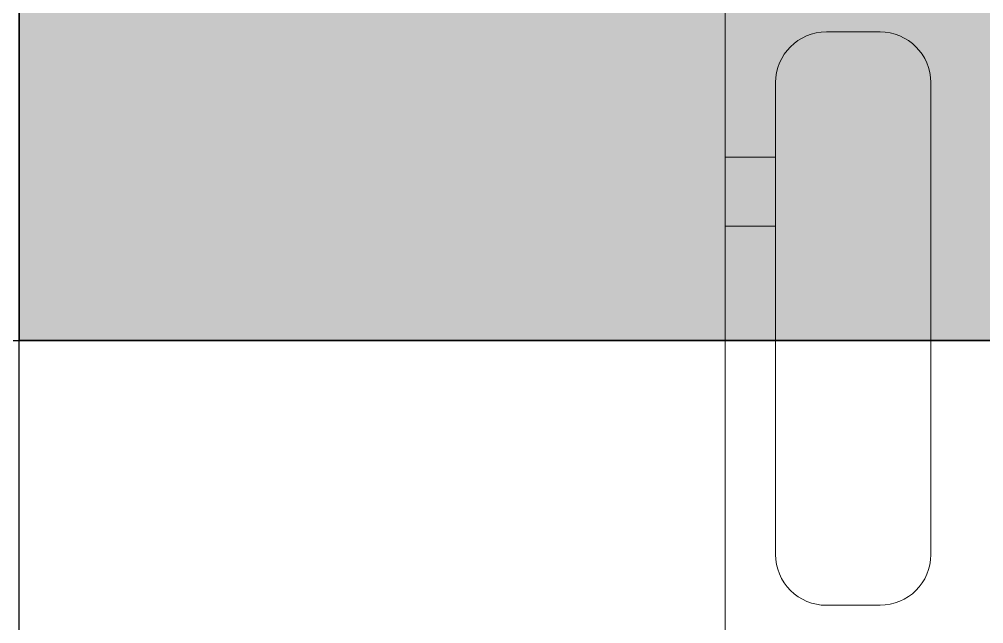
# Model space of a CAD drawing. Header units: inches. Extents: x -12418 to 183584, y -29325 to 19878.
# Drawn here: x 20400 to 20772.8, y -9709.6 to -9475.7 of the extents above; entities that cross this region are included whole.
import ezdxf
from ezdxf.enums import TextEntityAlignment as Align

# ---------------------------------------------------------------- set-up
doc = ezdxf.new("R2010")
doc.units = ezdxf.units.IN
doc.header["$LTSCALE"] = 25
doc.header["$MEASUREMENT"] = 0
doc.linetypes.add('DASHDOT', pattern=[25.4, 12.7, -6.35, 0, -6.35])
doc.layers.get('0').update_dxf_attribs({"color": 8})
doc.layers.add('00-Ground Floor$0$False Ceiling', color=251, linetype='Continuous')
for name, color, linetype, lineweight in [('00-Ground Floor$0$LOADING', 253, 'Continuous', 5), ('00-Ground Floor$0$NEW Wall', 166, 'Continuous', 5), ('E-LITE-CIRC-NUMB', 6, 'Continuous', 25), ('E-LITE-CLNG', 150, 'Continuous', 35), ('E-LITE-CLNG-CNDT', 6, 'DASHDOT', 35), ('E-LITE-CTRL', 6, 'Continuous', 25), ('E-LITE-IDEN', 6, 'Continuous', 25)]:
    doc.layers.add(name, color=color, linetype=linetype, lineweight=lineweight)
doc.styles.add('DC_Simplex', font='SIMPLEX.shx', dxfattribs={"width": 0.7})

# ---------------------------------------------------------------- blocks, each defined once
blk = doc.blocks.new('*X137')
at = {"color": 0}
for p, q in [((5, 3), (5, 3)), ((5, 3), (5, 3)), ((5, 3), (5, 3)), ((5, 3), (5, 3)), ((5, 3), (5, 3)), ((5, 3), (5, 3)), ((5, 3), (5, 3)), ((5, 3), (5, 3)), ((5, 3), (5, 3)), ((5, 3), (5, 3)), ((5, 3), (5, 3)), ((5, 3), (5, 3)), ((5, 3), (5, 3)), ((5, 3), (5, 3)), ((5, 3), (5, 3)), ((5, 3), (5, 3)), ((5, 3), (5, 3)), ((5, 3), (5, 3)), ((5, 3), (5, 3)), ((5, 3), (5, 3)), ((5, 3), (5, 3)), ((5, 3), (5, 3)), ((5, 3), (5, 3)), ((5, 3), (5, 3)), ((5, 3), (5, 3)), ((5, 3), (5, 3)), ((5, 3), (5, 3)), ((5, 3), (5, 3)), ((5, 3), (5, 3)), ((5, 3), (5, 3)), ((5, 3), (5, 3)), ((5, 3), (5, 3)), ((5, 3), (5, 3)), ((5, 3), (5, 3)), ((5, 3), (5, 3)), ((5, 3), (5, 3)), ((5, 3), (5, 3)), ((5, 3), (5, 3)), ((5, 3), (5, 3)), ((5, 3), (5, 3)), ((5, 3), (5, 3)), ((5, 3), (5, 3)), ((5, 3), (5, 3)), ((5, 3), (5, 3)), ((5, 3), (5, 3)), ((5, 3), (5, 3)), ((5, 3), (5, 3)), ((5, 3), (5, 3)), ((5, 3), (5, 3)), ((5, 3), (5, 3)), ((5, 3), (5, 3)), ((5, 3), (5, 3)), ((5, 3), (5, 3)), ((5, 3), (5, 3)), ((5, 3), (5, 3)), ((5, 3), (5, 3)), ((5, 3), (5, 3)), ((5, 3), (5, 3)), ((5, 3), (5, 3)), ((5, 3), (5, 3)), ((5, 3), (5, 3)), ((5, 3), (5, 3)), ((5, 3), (5, 3)), ((5, 3), (5, 3)), ((5, 3), (5, 3)), ((5, 3), (5, 3)), ((6, 3), (5, 3)), ((5, 3), (5, 3)), ((6, 3), (5, 3)), ((5, 3), (5, 3)), ((6, 3), (5, 3)), ((5, 3), (5, 3)), ((6, 3), (5, 3)), ((5, 3), (5, 3)), ((5, 3), (5, 3)), ((5, 3), (5, 3)), ((5, 3), (5, 3)), ((5, 3), (5, 3)), ((5, 3), (5, 3)), ((5, 3), (5, 3)), ((5, 3), (5, 3)), ((5, 3), (5, 3)), ((5, 3), (5, 3)), ((5, 3), (5, 3)), ((5, 3), (5, 3)), ((5, 3), (5, 3)), ((5, 3), (5, 3)), ((5, 3), (5, 3)), ((5, 3), (5, 3)), ((5, 3), (5, 3)), ((5, 3), (5, 3)), ((5, 3), (5, 3)), ((5, 3), (5, 3)), ((5, 3), (5, 3)), ((5, 3), (5, 3)), ((5, 3), (5, 3)), ((6, 3), (6, 3)), ((6, 3), (6, 3)), ((6, 3), (6, 3)), ((6, 3), (6, 3)), ((6, 3), (6, 3)), ((6, 3), (6, 3)), ((6, 3), (6, 3)), ((6, 3), (6, 3)), ((6, 3), (6, 3)), ((6, 3), (6, 3)), ((6, 3), (6, 3)), ((6, 3), (6, 3)), ((6, 3), (6, 3)), ((6, 3), (6, 3)), ((6, 3), (6, 3)), ((6, 3), (6, 3)), ((6, 3), (6, 3)), ((6, 3), (6, 3)), ((6, 3), (6, 3)), ((6, 3), (6, 3)), ((6, 3), (6, 3)), ((6, 3), (6, 3)), ((6, 3), (6, 3)), ((6, 3), (6, 3)), ((6, 3), (6, 3)), ((6, 3), (6, 3)), ((6, 3), (6, 3)), ((6, 3), (6, 3)), ((6, 3), (6, 3)), ((6, 3), (6, 3)), ((6, 3), (6, 3)), ((6, 3), (6, 3)), ((6, 3), (6, 3)), ((6, 3), (6, 3)), ((6, 3), (6, 3)), ((6, 3), (6, 3)), ((6, 3), (6, 3)), ((6, 3), (6, 3)), ((6, 3), (6, 3)), ((6, 3), (6, 3)), ((6, 3), (6, 3)), ((6, 3), (6, 3)), ((6, 3), (6, 3)), ((6, 3), (6, 3)), ((6, 3), (6, 3)), ((6, 3), (6, 3)), ((6, 3), (6, 3)), ((6, 3), (6, 3)), ((6, 3), (6, 3)), ((6, 3), (6, 3)), ((6, 3), (6, 3)), ((6, 3), (6, 3)), ((6, 3), (6, 3)), ((6, 3), (6, 3)), ((6, 3), (6, 3)), ((6, 3), (6, 3)), ((6, 3), (6, 3)), ((6, 3), (6, 3)), ((6, 3), (6, 3)), ((6, 3), (6, 3)), ((6, 3), (6, 3)), ((6, 3), (6, 3)), ((6, 3), (6, 3)), ((6, 3), (6, 3)), ((6, 3), (6, 3)), ((6, 3), (6, 3)), ((6, 3), (6, 3)), ((6, 3), (6, 3)), ((6, 3), (6, 3)), ((6, 3), (6, 3)), ((6, 3), (6, 3)), ((6, 3), (6, 3)), ((6, 3), (6, 3)), ((6, 3), (6, 3)), ((6, 3), (6, 3)), ((6, 3), (6, 3)), ((6, 3), (6, 3)), ((6, 3), (6, 3)), ((6, 3), (6, 3)), ((6, 3), (6, 3)), ((6, 3), (6, 3)), ((6, 3), (6, 3)), ((6, 3), (6, 3)), ((6, 3), (6, 3)), ((6, 3), (6, 3)), ((6, 3), (6, 3)), ((6, 3), (6, 3)), ((6, 3), (6, 3)), ((6, 3), (6, 3)), ((6, 3), (6, 3)), ((6, 3), (6, 3)), ((6, 3), (6, 3)), ((6, 3), (6, 3)), ((6, 3), (6, 3)), ((6, 3), (6, 3)), ((6, 3), (6, 3)), ((6, 3), (6, 3)), ((6, 3), (6, 3)), ((6, 3), (6, 3)), ((6, 3), (6, 3)), ((6, 3), (6, 3)), ((6, 3), (6, 3)), ((6, 3), (6, 3)), ((6, 3), (6, 3)), ((6, 3), (6, 3)), ((6, 3), (6, 3)), ((6, 3), (6, 3)), ((6, 3), (6, 3)), ((6, 3), (6, 3)), ((6, 3), (6, 3)), ((6, 3), (6, 3)), ((6, 3), (6, 3)), ((6, 3), (6, 3)), ((6, 3), (6, 3)), ((6, 3), (6, 3)), ((6, 3), (6, 3)), ((6, 3), (6, 3)), ((6, 3), (6, 3)), ((6, 3), (6, 3)), ((6, 3), (6, 3)), ((6, 3), (6, 3)), ((6, 3), (6, 3)), ((6, 3), (6, 3)), ((6, 3), (6, 3)), ((6, 3), (6, 3)), ((6, 3), (6, 3)), ((6, 3), (6, 3)), ((6, 3), (6, 3)), ((6, 3), (6, 3)), ((6, 3), (6, 3)), ((6, 3), (6, 3)), ((6, 3), (6, 3)), ((6, 3), (6, 3)), ((6, 3), (6, 3)), ((6, 3), (6, 3)), ((6, 3), (6, 3)), ((6, 3), (6, 3)), ((6, 3), (6, 3)), ((6, 3), (6, 3)), ((6, 3), (6, 3)), ((6, 3), (6, 3)), ((6, 3), (6, 3)), ((6, 3), (6, 3)), ((6, 3), (6, 3)), ((6, 3), (6, 3)), ((6, 3), (6, 3)), ((6, 3), (6, 3)), ((6, 3), (6, 3)), ((6, 3), (6, 3)), ((6, 3), (6, 3)), ((6, 3), (6, 3)), ((6, 3), (6, 3)), ((6, 3), (6, 3)), ((6, 3), (6, 3)), ((6, 3), (6, 3)), ((6, 3), (6, 3)), ((6, 3), (6, 3)), ((6, 3), (6, 3)), ((6, 3), (6, 3)), ((6, 3), (6, 3)), ((6, 3), (6, 3)), ((6, 3), (6, 3)), ((6, 3), (6, 3)), ((6, 3), (6, 3)), ((6, 3), (6, 3)), ((6, 3), (6, 3)), ((6, 3), (6, 3)), ((6, 3), (6, 3)), ((6, 3), (6, 3)), ((6, 3), (6, 3)), ((6, 3), (6, 3)), ((6, 3), (6, 3)), ((6, 3), (6, 3)), ((6, 3), (6, 3)), ((6, 3), (6, 3)), ((6, 3), (6, 3)), ((6, 3), (6, 3)), ((6, 3), (6, 3)), ((6, 3), (6, 3)), ((6, 3), (6, 3)), ((6, 3), (6, 3)), ((6, 3), (6, 3)), ((6, 3), (6, 3)), ((6, 3), (6, 3)), ((6, 3), (6, 3)), ((6, 3), (6, 3)), ((6, 3), (6, 3)), ((6, 3), (6, 3)), ((6, 3), (6, 3)), ((6, 3), (6, 3)), ((6, 3), (6, 3)), ((6, 3), (6, 3)), ((6, 3), (6, 3)), ((6, 3), (6, 3)), ((6, 3), (6, 3)), ((6, 3), (6, 3)), ((6, 3), (6, 3)), ((6, 3), (6, 3)), ((6, 3), (6, 3)), ((6, 3), (6, 3)), ((6, 3), (6, 3)), ((6, 3), (6, 3)), ((6, 3), (6, 3)), ((6, 3), (6, 3)), ((6, 3), (5, 3)), ((6, 3), (5, 3)), ((6, 3), (5, 3)), ((6, 3), (5, 3)), ((6, 3), (5, 3)), ((6, 3), (6, 3)), ((6, 3), (6, 3)), ((6, 3), (6, 3)), ((6, 3), (6, 3)), ((6, 3), (6, 3)), ((6, 3), (6, 3)), ((6, 3), (6, 3)), ((6, 3), (6, 3)), ((6, 3), (6, 3)), ((6, 3), (6, 3)), ((6, 3), (6, 3)), ((6, 3), (6, 3)), ((6, 3), (6, 3)), ((6, 3), (6, 3)), ((6, 3), (6, 3)), ((6, 3), (6, 3)), ((6, 3), (6, 3)), ((6, 3), (6, 3)), ((6, 3), (6, 3)), ((6, 3), (6, 3)), ((6, 3), (6, 3)), ((6, 3), (6, 3)), ((6, 3), (6, 3)), ((6, 3), (6, 3)), ((6, 3), (6, 3)), ((6, 3), (6, 3)), ((6, 3), (6, 3)), ((6, 3), (6, 3)), ((6, 3), (6, 3)), ((6, 3), (6, 3)), ((6, 3), (6, 3)), ((6, 3), (6, 3)), ((6, 3), (6, 3)), ((6, 3), (6, 3)), ((6, 3), (6, 3)), ((6, 3), (6, 3)), ((6, 3), (6, 3)), ((6, 3), (6, 3)), ((6, 3), (6, 3)), ((6, 3), (6, 3)), ((6, 3), (6, 3)), ((6, 3), (6, 3)), ((6, 3), (6, 3)), ((6, 3), (6, 3)), ((6, 3), (6, 3)), ((6, 3), (6, 3)), ((6, 3), (6, 3)), ((6, 3), (6, 3)), ((6, 3), (6, 3)), ((6, 3), (6, 3)), ((6, 3), (6, 3)), ((6, 3), (6, 3)), ((6, 3), (6, 3)), ((6, 3), (6, 3)), ((6, 3), (6, 3)), ((6, 3), (6, 3)), ((6, 3), (6, 3)), ((6, 3), (6, 3)), ((6, 3), (6, 3)), ((6, 3), (6, 3)), ((6, 3), (6, 3)), ((6, 3), (6, 3)), ((6, 3), (6, 3)), ((6, 3), (6, 3)), ((6, 3), (6, 3)), ((6, 3), (6, 3)), ((6, 3), (6, 3)), ((6, 3), (6, 3)), ((6, 3), (6, 3)), ((6, 3), (6, 3)), ((6, 3), (6, 3)), ((6, 3), (6, 3)), ((6, 3), (6, 3)), ((6, 3), (6, 3)), ((6, 3), (6, 3)), ((6, 3), (6, 3)), ((6, 3), (6, 3)), ((6, 3), (6, 3)), ((6, 3), (6, 3)), ((6, 3), (6, 3)), ((6, 3), (6, 3)), ((6, 3), (6, 3)), ((6, 3), (6, 3)), ((6, 3), (6, 3)), ((6, 3), (6, 3)), ((6, 3), (6, 3)), ((6, 3), (6, 3)), ((6, 3), (6, 3)), ((6, 3), (6, 3)), ((6, 3), (6, 3)), ((6, 3), (6, 3)), ((6, 3), (6, 3)), ((6, 3), (6, 3)), ((6, 3), (6, 3)), ((6, 3), (6, 3)), ((6, 3), (6, 3)), ((6, 3), (6, 3)), ((6, 3), (6, 3)), ((6, 3), (6, 3)), ((6, 3), (6, 3)), ((6, 3), (6, 3)), ((6, 3), (6, 3)), ((6, 3), (6, 3)), ((6, 3), (6, 3)), ((6, 3), (6, 3)), ((6, 3), (6, 3)), ((6, 3), (6, 3)), ((6, 3), (6, 3)), ((6, 3), (6, 3)), ((6, 3), (6, 3)), ((6, 3), (6, 3)), ((6, 3), (6, 3)), ((6, 3), (6, 3)), ((6, 3), (6, 3)), ((6, 3), (6, 3)), ((6, 3), (6, 3)), ((6, 3), (6, 3)), ((6, 3), (6, 3)), ((6, 3), (6, 3)), ((6, 3), (6, 3)), ((6, 3), (6, 3)), ((6, 3), (6, 3)), ((6, 3), (6, 3)), ((6, 3), (6, 3)), ((6, 3), (6, 3)), ((6, 3), (6, 3)), ((6, 3), (6, 3)), ((6, 3), (6, 3)), ((6, 3), (6, 3)), ((6, 3), (6, 3)), ((6, 3), (6, 3)), ((6, 3), (6, 3)), ((6, 3), (6, 3)), ((6, 3), (6, 3)), ((6, 3), (6, 3)), ((6, 3), (6, 3)), ((6, 3), (6, 3)), ((6, 3), (6, 3)), ((6, 3), (6, 3)), ((6, 3), (6, 3)), ((6, 3), (6, 3)), ((6, 3), (6, 3)), ((6, 3), (6, 3)), ((6, 3), (6, 3)), ((6, 3), (6, 3)), ((6, 3), (6, 3)), ((6, 3), (6, 3)), ((6, 3), (6, 3)), ((6, 3), (6, 3)), ((6, 3), (6, 3)), ((6, 3), (6, 3)), ((6, 3), (6, 3)), ((6, 3), (6, 3)), ((6, 3), (6, 3)), ((6, 3), (6, 3)), ((6, 3), (6, 3)), ((6, 3), (6, 3)), ((6, 3), (6, 3)), ((6, 3), (6, 3)), ((6, 3), (6, 3)), ((6, 3), (6, 3)), ((6, 3), (6, 3)), ((6, 3), (6, 3)), ((6, 3), (6, 3)), ((6, 3), (6, 3)), ((6, 3), (6, 3)), ((6, 3), (6, 3)), ((6, 3), (6, 3)), ((6, 3), (6, 3)), ((6, 3), (6, 3)), ((6, 3), (6, 3)), ((6, 3), (6, 3)), ((6, 3), (6, 3)), ((6, 3), (6, 3)), ((6, 3), (6, 3)), ((6, 3), (6, 3)), ((6, 3), (6, 3)), ((6, 3), (6, 3)), ((6, 3), (6, 3)), ((6, 3), (6, 3)), ((6, 3), (6, 3)), ((6, 3), (6, 3)), ((6, 3), (6, 3)), ((6, 3), (6, 3)), ((6, 3), (6, 3)), ((6, 3), (6, 3)), ((6, 3), (6, 3)), ((6, 3), (6, 3)), ((6, 3), (6, 3)), ((6, 3), (6, 3)), ((6, 3), (6, 3)), ((6, 3), (6, 3)), ((6, 3), (6, 3)), ((6, 3), (6, 3)), ((6, 3), (6, 3)), ((6, 3), (6, 3)), ((6, 3), (6, 3)), ((6, 3), (6, 3)), ((6, 3), (6, 3)), ((6, 3), (6, 3)), ((6, 3), (6, 3)), ((6, 3), (6, 3)), ((6, 3), (6, 3)), ((6, 3), (6, 3)), ((6, 3), (6, 3)), ((6, 3), (6, 3)), ((6, 3), (6, 3)), ((6, 3), (6, 3)), ((6, 3), (6, 3)), ((6, 3), (6, 3)), ((6, 3), (6, 3)), ((6, 3), (6, 3)), ((6, 3), (6, 3)), ((6, 3), (6, 3)), ((6, 3), (6, 3)), ((6, 3), (6, 3)), ((6, 3), (6, 3)), ((6, 3), (6, 3)), ((6, 3), (6, 3)), ((6, 3), (6, 3)), ((6, 3), (6, 3)), ((6, 3), (6, 3)), ((6, 3), (6, 3)), ((6, 3), (6, 3)), ((6, 3), (6, 3)), ((6, 3), (6, 3)), ((6, 3), (6, 3)), ((6, 3), (6, 3)), ((6, 3), (6, 3)), ((6, 3), (6, 3)), ((6, 3), (6, 3)), ((6, 3), (6, 3)), ((6, 3), (6, 3)), ((6, 3), (6, 3)), ((6, 3), (6, 3)), ((6, 3), (6, 3)), ((6, 3), (6, 3)), ((6, 3), (6, 3)), ((6, 3), (6, 3)), ((6, 3), (6, 3)), ((6, 3), (6, 3)), ((6, 3), (6, 3)), ((6, 3), (6, 3)), ((6, 3), (6, 3)), ((6, 3), (6, 3)), ((6, 3), (6, 3)), ((6, 3), (6, 3)), ((6, 3), (6, 3)), ((6, 3), (6, 3)), ((6, 3), (6, 3)), ((6, 3), (6, 3)), ((6, 3), (6, 3)), ((6, 3), (6, 3)), ((6, 3), (6, 3)), ((6, 3), (6, 3)), ((6, 3), (6, 3)), ((6, 3), (6, 3)), ((6, 3), (6, 3)), ((6, 3), (6, 3)), ((6, 3), (6, 3)), ((6, 3), (6, 3)), ((6, 3), (6, 3)), ((6, 3), (6, 3)), ((6, 3), (6, 3)), ((6, 3), (6, 3)), ((6, 3), (6, 3)), ((6, 3), (6, 3)), ((6, 3), (6, 3)), ((6, 3), (6, 3)), ((6, 3), (6, 3)), ((6, 3), (6, 3)), ((6, 3), (6, 3)), ((6, 3), (6, 3)), ((6, 3), (6, 3)), ((6, 3), (6, 3)), ((6, 3), (6, 3)), ((6, 3), (6, 3)), ((6, 3), (6, 3)), ((6, 3), (6, 3)), ((6, 3), (6, 3)), ((6, 3), (6, 3)), ((6, 3), (6, 3)), ((6, 3), (6, 3)), ((6, 3), (6, 3)), ((6, 3), (6, 3)), ((6, 3), (6, 3)), ((6, 3), (6, 3)), ((6, 3), (6, 3)), ((6, 3), (6, 3)), ((6, 3), (6, 3)), ((6, 3), (6, 3)), ((6, 3), (6, 3)), ((6, 3), (6, 3)), ((6, 3), (6, 3)), ((6, 3), (6, 3)), ((6, 3), (6, 3)), ((6, 3), (6, 3)), ((6, 3), (6, 3)), ((6, 3), (6, 3)), ((6, 3), (6, 3)), ((6, 3), (6, 3)), ((6, 3), (6, 3)), ((6, 3), (6, 3)), ((6, 3), (6, 3)), ((6, 3), (6, 3)), ((6, 3), (6, 3)), ((6, 3), (6, 3)), ((6, 3), (6, 3)), ((6, 3), (6, 3)), ((6, 3), (6, 3)), ((6, 3), (6, 3)), ((6, 3), (6, 3)), ((6, 3), (6, 3)), ((6, 3), (6, 3)), ((6, 3), (6, 3)), ((6, 3), (6, 3)), ((6, 3), (6, 3))]:
    blk.add_line(p, q, dxfattribs=at)
blk = doc.blocks.new('*X138')
at = {"color": 0}
for p, q in [((13, 1), (13, 1)), ((13, 1), (13, 1)), ((13, 1), (13, 1)), ((13, 1), (13, 1)), ((13, 1), (13, 1)), ((13, 1), (13, 1)), ((13, 1), (13, 1)), ((13, 1), (13, 1)), ((13, 1), (13, 1)), ((13, 1), (13, 1)), ((13, 1), (13, 1)), ((13, 1), (13, 1)), ((13, 1), (13, 1)), ((13, 1), (13, 1)), ((13, 1), (13, 1)), ((13, 1), (14, 1)), ((13, 1), (14, 1)), ((13, 1), (14, 1)), ((13, 1), (13, 1)), ((13, 1), (13, 1)), ((13, 1), (13, 1)), ((13, 1), (13, 1)), ((13, 1), (13, 1)), ((13, 1), (13, 1)), ((13, 1), (13, 1)), ((13, 1), (13, 1)), ((13, 1), (13, 1)), ((13, 1), (13, 1)), ((13, 1), (13, 1)), ((13, 1), (13, 1)), ((13, 1), (13, 1)), ((13, 1), (13, 1)), ((13, 1), (13, 1)), ((13, 1), (13, 1)), ((13, 1), (13, 1)), ((13, 1), (13, 1)), ((13, 1), (13, 1)), ((13, 1), (13, 1)), ((13, 1), (13, 1)), ((13, 1), (13, 1)), ((13, 1), (13, 1)), ((13, 1), (13, 1)), ((13, 1), (13, 1)), ((13, 1), (13, 1)), ((13, 1), (13, 1)), ((13, 1), (13, 1)), ((13, 1), (13, 1)), ((13, 1), (13, 1)), ((13, 1), (13, 1)), ((13, 1), (13, 1)), ((13, 1), (13, 1)), ((13, 1), (13, 1)), ((13, 1), (13, 1)), ((13, 1), (13, 1)), ((13, 1), (13, 1)), ((13, 1), (13, 1)), ((13, 1), (13, 1)), ((13, 1), (13, 1)), ((13, 1), (13, 1)), ((13, 1), (13, 1)), ((13, 1), (13, 1)), ((13, 1), (13, 1)), ((13, 1), (13, 1)), ((13, 1), (13, 1)), ((13, 1), (13, 1)), ((13, 1), (13, 1)), ((13, 1), (13, 1)), ((13, 1), (13, 1)), ((13, 1), (13, 1)), ((13, 1), (13, 1)), ((13, 1), (13, 1)), ((13, 1), (13, 1)), ((13, 1), (13, 1)), ((13, 1), (13, 1)), ((13, 1), (13, 1)), ((13, 1), (13, 1)), ((13, 1), (13, 1)), ((13, 1), (13, 1)), ((13, 1), (13, 1)), ((13, 1), (13, 1)), ((13, 1), (13, 1)), ((13, 1), (13, 1)), ((13, 1), (13, 1)), ((13, 1), (13, 1)), ((13, 1), (13, 1)), ((13, 1), (13, 1)), ((13, 1), (13, 1)), ((13, 1), (13, 1)), ((13, 1), (13, 1)), ((13, 1), (13, 1)), ((13, 1), (13, 1)), ((13, 1), (13, 1)), ((13, 1), (13, 1)), ((13, 1), (13, 1)), ((13, 1), (13, 1)), ((13, 1), (13, 1)), ((13, 1), (13, 1)), ((13, 1), (13, 1)), ((13, 1), (13, 1)), ((13, 1), (13, 1)), ((13, 1), (13, 1)), ((13, 1), (13, 1)), ((13, 1), (13, 1)), ((13, 1), (13, 1)), ((13, 1), (13, 1)), ((13, 1), (13, 1)), ((13, 1), (13, 1)), ((13, 1), (13, 1)), ((13, 1), (13, 1)), ((13, 1), (13, 1)), ((13, 1), (13, 1)), ((13, 1), (13, 1)), ((13, 1), (13, 1)), ((13, 1), (13, 1)), ((13, 1), (13, 1)), ((13, 1), (13, 1)), ((13, 1), (13, 1)), ((13, 1), (13, 1)), ((13, 1), (13, 1)), ((13, 1), (13, 1)), ((13, 1), (13, 1)), ((13, 1), (13, 1)), ((13, 1), (13, 1)), ((13, 1), (14, 1)), ((13, 0), (13, 0)), ((13, 0), (13, 0)), ((13, 0), (13, 0)), ((13, 0), (13, 0)), ((13, 0), (13, 0)), ((13, 0), (13, 0)), ((13, 0), (13, 0)), ((13, 0), (13, 0)), ((13, 0), (13, 0)), ((13, 0), (13, 0)), ((13, 0), (13, 0)), ((13, 0), (13, 0)), ((13, 0), (13, 0)), ((13, 0), (13, 0)), ((13, 0), (13, 0)), ((13, 0), (13, 0)), ((13, 0), (13, 0)), ((13, 0), (13, 0)), ((13, 0), (13, 0)), ((13, 0), (13, 0)), ((13, 0), (13, 0)), ((13, 0), (13, 0)), ((13, 0), (13, 0)), ((13, 0), (13, 0)), ((13, 0), (13, 0)), ((13, 0), (13, 0)), ((13, 0), (13, 0)), ((13, 0), (13, 0)), ((13, 0), (13, 0)), ((13, 0), (13, 0)), ((13, 0), (13, 0)), ((13, 0), (13, 0)), ((13, 0), (13, 0)), ((13, 0), (13, 0)), ((13, 0), (13, 0)), ((13, 0), (13, 0)), ((13, 0), (13, 0)), ((13, 0), (13, 0)), ((13, 0), (13, 0)), ((13, 0), (13, 0)), ((13, 0), (13, 0)), ((13, 0), (13, 0)), ((13, 0), (13, 0)), ((13, 0), (13, 0)), ((13, 0), (13, 0)), ((13, 0), (13, 0)), ((13, 0), (13, 0)), ((13, 0), (13, 0)), ((13, 0), (14, 0)), ((13, 0), (14, 0)), ((13, 0), (13, 0)), ((13, 0), (14, 0)), ((14, 1), (14, 1)), ((14, 1), (14, 1)), ((14, 1), (14, 1)), ((14, 1), (14, 1)), ((14, 1), (14, 1)), ((14, 1), (14, 1)), ((14, 1), (14, 1)), ((14, 1), (14, 1)), ((14, 1), (14, 1)), ((14, 1), (14, 1)), ((14, 1), (14, 1)), ((14, 1), (14, 1)), ((14, 1), (14, 1)), ((14, 1), (14, 1)), ((14, 1), (14, 1)), ((14, 1), (14, 1)), ((14, 1), (14, 1)), ((14, 1), (14, 1)), ((14, 1), (14, 1)), ((14, 1), (14, 1)), ((14, 1), (14, 1)), ((14, 1), (14, 1)), ((14, 1), (14, 1)), ((14, 1), (14, 1)), ((14, 1), (14, 1)), ((14, 1), (14, 1)), ((14, 1), (14, 1)), ((14, 1), (14, 1)), ((14, 1), (14, 1)), ((14, 1), (14, 1)), ((14, 1), (14, 1)), ((14, 1), (14, 1)), ((14, 1), (14, 1)), ((14, 1), (14, 1)), ((14, 1), (14, 1)), ((14, 1), (14, 1)), ((14, 1), (14, 1)), ((14, 1), (14, 1)), ((14, 1), (14, 1)), ((14, 1), (14, 1)), ((14, 1), (14, 1)), ((14, 1), (14, 1)), ((14, 1), (14, 1)), ((14, 1), (14, 1)), ((14, 1), (14, 1)), ((14, 1), (14, 1)), ((14, 1), (14, 1)), ((14, 1), (14, 1)), ((14, 1), (14, 1)), ((14, 1), (14, 1)), ((14, 1), (14, 1)), ((14, 1), (14, 1)), ((14, 1), (14, 1)), ((14, 1), (14, 1)), ((14, 1), (14, 1)), ((14, 1), (14, 1)), ((14, 1), (14, 1)), ((14, 1), (14, 1)), ((14, 1), (14, 1)), ((14, 1), (14, 1)), ((14, 1), (14, 1)), ((14, 1), (14, 1)), ((14, 1), (14, 1)), ((14, 1), (14, 1)), ((14, 1), (14, 1)), ((14, 1), (14, 1)), ((14, 1), (14, 1)), ((14, 1), (14, 1)), ((14, 1), (14, 1)), ((14, 1), (14, 1)), ((14, 1), (14, 1)), ((14, 1), (14, 1)), ((14, 1), (14, 1)), ((14, 1), (14, 1)), ((14, 1), (14, 1)), ((14, 1), (14, 1)), ((14, 1), (14, 1)), ((14, 1), (14, 1)), ((14, 1), (14, 1)), ((14, 1), (14, 1)), ((14, 1), (14, 1)), ((14, 1), (14, 1)), ((14, 1), (14, 1)), ((14, 1), (14, 1)), ((14, 1), (14, 1)), ((14, 1), (14, 1)), ((14, 1), (14, 1)), ((14, 1), (14, 1)), ((14, 1), (14, 1)), ((14, 1), (14, 1)), ((14, 1), (14, 1)), ((14, 1), (14, 1)), ((14, 1), (14, 1)), ((14, 1), (14, 1)), ((14, 0), (14, 0)), ((14, 0), (14, 0)), ((14, 0), (14, 0)), ((14, 0), (14, 0)), ((14, 0), (14, 0)), ((14, 0), (14, 0)), ((14, 0), (14, 0)), ((14, 0), (14, 0)), ((14, 0), (14, 0)), ((14, 0), (14, 0)), ((14, 0), (14, 0)), ((14, 0), (14, 0)), ((14, 0), (14, 0)), ((14, 0), (14, 0)), ((14, 0), (14, 0)), ((14, 0), (14, 0)), ((14, 0), (14, 0)), ((14, 0), (14, 0)), ((14, 0), (14, 0)), ((14, 0), (14, 0)), ((14, 0), (14, 0)), ((14, 0), (14, 0)), ((14, 0), (14, 0)), ((14, 0), (14, 0)), ((14, 0), (14, 0)), ((14, 0), (14, 0)), ((14, 0), (14, 0)), ((14, 0), (14, 0)), ((14, 0), (14, 0)), ((14, 0), (14, 0)), ((14, 0), (14, 0)), ((14, 0), (14, 0)), ((14, 0), (14, 0)), ((14, 0), (14, 0)), ((14, 0), (14, 0)), ((14, 0), (14, 0)), ((14, 0), (14, 0)), ((14, 0), (14, 0)), ((14, 0), (14, 0)), ((14, 0), (14, 0)), ((14, 0), (14, 0)), ((14, 0), (14, 0)), ((14, 0), (14, 0)), ((14, 0), (14, 0)), ((14, 0), (14, 0)), ((14, 0), (14, 0)), ((14, 0), (14, 0)), ((14, 0), (14, 0)), ((13, 0), (13, 0)), ((13, 0), (14, 0)), ((13, 0), (13, 0)), ((13, 0), (14, 0)), ((13, 0), (13, 0)), ((13, 0), (14, 0)), ((13, 0), (13, 0)), ((13, 0), (13, 0)), ((13, 0), (13, 0)), ((13, 0), (13, 0)), ((13, 0), (14, 0)), ((13, 0), (13, 0)), ((13, 0), (14, 0)), ((13, 0), (13, 0)), ((13, 0), (14, 0)), ((13, 0), (13, 0)), ((13, 0), (14, 0)), ((13, 0), (13, 0)), ((13, 0), (14, 0)), ((13, 0), (13, 0)), ((13, 0), (14, 0)), ((13, 0), (13, 0)), ((13, 0), (14, 0)), ((13, 0), (13, 0)), ((13, 0), (13, 0)), ((13, 0), (13, 0)), ((13, 0), (14, 0)), ((13, 0), (13, 0)), ((13, 0), (14, 0)), ((13, 0), (13, 0)), ((13, 0), (14, 0)), ((13, 0), (13, 0)), ((13, 0), (14, 0)), ((13, 0), (13, 0)), ((13, 0), (13, 0)), ((13, 0), (13, 0)), ((13, 0), (13, 0)), ((13, 0), (13, 0)), ((13, 0), (13, 0)), ((13, 0), (13, 0)), ((13, 0), (13, 0)), ((13, 0), (13, 0)), ((13, 0), (13, 0)), ((13, 0), (13, 0)), ((13, 0), (13, 0)), ((13, 0), (13, 0)), ((13, 0), (13, 0)), ((13, 0), (13, 0)), ((13, 0), (13, 0)), ((13, 0), (13, 0)), ((13, 0), (13, 0)), ((13, 0), (13, 0)), ((13, 0), (13, 0)), ((13, 0), (13, 0)), ((13, 0), (13, 0)), ((13, 0), (13, 0)), ((13, 0), (13, 0)), ((13, 0), (13, 0)), ((13, 0), (13, 0)), ((13, 0), (13, 0)), ((13, 0), (13, 0)), ((13, 0), (13, 0)), ((13, 0), (13, 0)), ((13, 0), (13, 0)), ((13, -1), (13, -1)), ((13, -1), (13, -1)), ((13, -1), (13, -1)), ((13, -1), (13, -1)), ((13, -1), (13, -1)), ((13, -1), (14, -1)), ((13, -1), (13, -1)), ((14, 0), (14, 0)), ((14, 0), (14, 0)), ((14, 0), (14, 0)), ((14, 0), (14, 0)), ((14, 0), (14, 0)), ((14, 0), (14, 0)), ((14, 0), (14, 0)), ((14, 0), (14, 0)), ((14, 0), (14, 0)), ((14, 0), (14, 0)), ((14, 0), (14, 0)), ((14, 0), (14, 0)), ((14, 0), (14, 0)), ((14, 0), (14, 0)), ((14, 0), (14, 0)), ((13, 0), (14, 0)), ((14, 0), (14, 0)), ((14, 0), (14, 0)), ((14, 0), (14, 0)), ((14, 0), (14, 0)), ((14, 0), (14, 0)), ((14, 0), (14, 0)), ((14, 0), (14, 0)), ((14, 0), (14, 0)), ((14, 0), (14, 0)), ((14, 0), (14, 0)), ((14, 0), (14, 0)), ((14, 0), (14, 0)), ((14, 0), (14, 0)), ((14, 0), (14, 0)), ((14, 0), (14, 0)), ((14, 0), (14, 0)), ((14, 0), (14, 0)), ((14, 0), (14, 0)), ((14, 0), (14, 0)), ((14, 0), (14, 0)), ((14, 0), (14, 0)), ((14, 0), (14, 0)), ((14, 0), (14, 0)), ((14, 0), (14, 0)), ((14, 0), (14, 0)), ((14, 0), (14, 0)), ((14, 0), (14, 0)), ((14, 0), (14, 0)), ((14, 0), (14, 0)), ((14, 0), (14, 0)), ((14, 0), (14, 0)), ((14, 0), (14, 0)), ((14, 0), (14, 0)), ((14, 0), (14, 0)), ((14, -1), (14, -1)), ((14, -1), (14, -1)), ((14, -1), (14, -1)), ((14, -1), (14, -1)), ((14, -1), (14, -1))]:
    blk.add_line(p, q, dxfattribs=at)
blk = doc.blocks.new('00-Ground Floor$0$GF21018-P')
at = {"color": 0}
for p, q in [((0.22049, 0.47563), (0.22049, 0.0675)), ((0.25963, 0.34221), (0.2804, 0.34221)), ((0.24001, 0.32259), (0.24001, 0.14)), ((0.30001, 0.32259), (0.30001, 0.14)), ((0.22049, 0.29372), (0.24001, 0.29372)), ((0.22049, 0.26708), (0.24001, 0.26708)), ((0.25963, 0.12039), (0.2804, 0.12039))]:
    blk.add_line(p, q, dxfattribs=at)
for points in [[(0.24001, 0.29372), (0.24001, 0.29372), (0.24001, 0.29372), (0.24001, 0.29372), (0.24001, 0.29372), (0.24001, 0.29372), (0.24001, 0.29372), (0.24001, 0.29372), (0.24001, 0.29372), (0.24001, 0.29372), (0.24001, 0.29372), (0.24001, 0.29372), (0.24001, 0.29372), (0.24001, 0.29372), (0.24001, 0.29372), (0.24001, 0.29372), (0.24001, 0.29372), (0.24001, 0.29372), (0.24001, 0.29372), (0.24001, 0.29372), (0.24001, 0.29372), (0.24001, 0.29372), (0.24001, 0.29372), (0.24001, 0.29372), (0.24001, 0.29372), (0.24001, 0.29372), (0.24001, 0.29372), (0.24001, 0.29372), (0.24001, 0.29372), (0.24001, 0.29372), (0.24001, 0.29372), (0.24001, 0.29372), (0.24001, 0.29372), (0.24001, 0.29372), (0.24001, 0.29372), (0.24001, 0.29372), (0.24001, 0.29372), (0.24001, 0.29372), (0.24001, 0.29372), (0.24001, 0.29372), (0.24001, 0.29372), (0.24001, 0.29372), (0.24001, 0.29372), (0.24001, 0.29372), (0.24001, 0.29372), (0.24001, 0.29372), (0.24001, 0.29372), (0.24001, 0.29372), (0.24001, 0.29372), (0.24001, 0.29372), (0.24001, 0.29372), (0.24001, 0.29372), (0.24001, 0.29372), (0.24001, 0.29372), (0.24001, 0.29372), (0.24001, 0.29372), (0.24001, 0.29372), (0.24001, 0.29372), (0.24001, 0.29372), (0.24001, 0.29372), (0.24001, 0.29372), (0.24001, 0.29372), (0.24001, 0.29372), (0.24001, 0.29372), (0.24001, 0.29372), (0.24001, 0.29372), (0.24001, 0.29372), (0.24001, 0.29372), (0.24001, 0.29372), (0.24001, 0.29372), (0.24001, 0.29372), (0.24001, 0.29372), (0.24001, 0.29372), (0.24001, 0.29372), (0.24001, 0.29372), (0.24001, 0.29372), (0.24001, 0.29372), (0.24001, 0.29372), (0.24001, 0.29372), (0.24001, 0.29372), (0.24001, 0.29372), (0.24001, 0.29372), (0.24001, 0.29372), (0.24001, 0.29372), (0.24001, 0.29372), (0.24001, 0.29372), (0.24001, 0.29372), (0.24001, 0.29372), (0.24001, 0.29372), (0.24001, 0.29372), (0.24001, 0.29372), (0.24001, 0.29372), (0.24001, 0.29372), (0.24001, 0.29372), (0.24001, 0.29372), (0.24001, 0.29372), (0.24001, 0.29372), (0.24001, 0.29372), (0.24001, 0.29372), (0.24001, 0.29372), (0.24001, 0.29372), (0.24001, 0.29372), (0.24001, 0.29372), (0.24001, 0.29372), (0.24001, 0.29372), (0.24001, 0.29372), (0.24001, 0.29372), (0.24001, 0.29372), (0.24001, 0.29372), (0.24001, 0.29372), (0.24001, 0.29372), (0.24001, 0.29372), (0.24001, 0.29372), (0.24001, 0.29372), (0.24001, 0.29372), (0.24001, 0.29372), (0.24001, 0.29372), (0.24001, 0.29372), (0.24001, 0.29372), (0.24001, 0.29372), (0.24001, 0.29372), (0.24001, 0.29372), (0.24001, 0.29372), (0.24001, 0.29372), (0.24001, 0.29372), (0.24001, 0.29372), (0.24001, 0.29372), (0.24001, 0.29372), (0.24001, 0.29372), (0.24001, 0.29372), (0.24001, 0.29372), (0.24001, 0.29372), (0.24001, 0.29372), (0.24001, 0.29372), (0.24001, 0.29372), (0.24001, 0.29372), (0.24001, 0.29372), (0.24001, 0.29372), (0.24001, 0.29372), (0.24001, 0.29372), (0.24001, 0.29372), (0.24001, 0.29372), (0.24001, 0.29372), (0.24001, 0.29372), (0.24001, 0.29372), (0.24001, 0.29372), (0.24001, 0.29372), (0.24001, 0.29372), (0.24001, 0.29372), (0.24001, 0.29372), (0.24001, 0.29372), (0.24001, 0.29372), (0.24001, 0.29372), (0.24001, 0.29372), (0.24001, 0.29372), (0.24001, 0.29372), (0.24001, 0.29372), (0.24001, 0.29372), (0.24001, 0.29372), (0.24001, 0.29372), (0.24001, 0.29372), (0.24001, 0.29372), (0.24001, 0.29372), (0.24001, 0.29372), (0.24001, 0.29372), (0.24001, 0.29372), (0.24001, 0.29372), (0.24001, 0.29372), (0.24001, 0.29372), (0.24001, 0.29372), (0.24001, 0.29372), (0.24001, 0.29372), (0.24001, 0.29372), (0.24001, 0.29372), (0.24001, 0.29372), (0.24001, 0.29372), (0.24001, 0.29372), (0.24001, 0.29372), (0.24001, 0.29372), (0.24001, 0.29372), (0.24001, 0.29372), (0.24001, 0.29372), (0.24001, 0.29372), (0.24001, 0.29372), (0.24001, 0.29372), (0.24001, 0.29372), (0.24001, 0.29372), (0.24001, 0.29372), (0.24001, 0.29372), (0.24001, 0.29372), (0.24001, 0.29372), (0.24001, 0.29372), (0.24001, 0.29372), (0.24001, 0.29372), (0.24001, 0.29372), (0.24001, 0.29372), (0.24001, 0.29372), (0.24001, 0.29372), (0.24001, 0.29372), (0.24001, 0.29372), (0.24001, 0.29372), (0.24001, 0.29372), (0.24001, 0.29372), (0.24001, 0.29372), (0.24001, 0.29372), (0.24001, 0.29372), (0.24001, 0.29372), (0.24001, 0.29372), (0.24001, 0.29372), (0.24001, 0.29372), (0.24001, 0.29372), (0.24001, 0.29372), (0.24001, 0.29372), (0.24001, 0.29372), (0.24001, 0.29372), (0.24001, 0.29372), (0.24001, 0.29372), (0.24001, 0.29372), (0.24001, 0.29372), (0.24001, 0.29372), (0.24001, 0.29372), (0.24001, 0.29372), (0.24001, 0.29372), (0.24001, 0.29372), (0.24001, 0.29372), (0.24001, 0.29372), (0.24001, 0.29372), (0.24001, 0.29372), (0.24001, 0.29372), (0.24001, 0.29372), (0.24001, 0.29372), (0.24001, 0.29372), (0.24001, 0.29372), (0.24001, 0.29372), (0.24001, 0.29372), (0.24001, 0.29372), (0.24001, 0.29372), (0.24001, 0.29372), (0.24001, 0.29372), (0.24001, 0.29372), (0.24001, 0.29372), (0.24001, 0.29372), (0.24001, 0.29372), (0.24001, 0.29372), (0.24001, 0.29372), (0.24001, 0.29372), (0.24001, 0.29372), (0.24001, 0.29372), (0.24001, 0.29372), (0.24001, 0.29372), (0.24001, 0.29372), (0.24001, 0.29372), (0.24001, 0.29372), (0.24001, 0.29372), (0.24001, 0.29372), (0.24001, 0.29372), (0.24001, 0.29372), (0.24001, 0.29372), (0.24001, 0.29372), (0.24001, 0.29372), (0.24001, 0.29372), (0.24001, 0.29372), (0.24001, 0.29372), (0.24001, 0.29372), (0.24001, 0.29372), (0.24001, 0.29372), (0.24001, 0.29372), (0.24001, 0.29372), (0.24001, 0.29372), (0.24001, 0.29372), (0.24001, 0.29372), (0.24001, 0.29372), (0.24001, 0.29372), (0.24001, 0.29372), (0.24001, 0.29372), (0.24001, 0.29372), (0.24001, 0.29372)], [(0.24001, 0.29372), (0.24001, 0.29372), (0.24001, 0.29372), (0.24001, 0.29372), (0.24001, 0.29372), (0.24001, 0.29372), (0.24001, 0.29372), (0.24001, 0.29372), (0.24001, 0.29372), (0.24001, 0.29372), (0.24001, 0.29372), (0.24001, 0.29372), (0.24001, 0.29372), (0.24001, 0.29372), (0.24001, 0.29372), (0.24001, 0.29372), (0.24001, 0.29372), (0.24001, 0.29372), (0.24001, 0.29372), (0.24001, 0.29372), (0.24001, 0.29372), (0.24001, 0.29372), (0.24001, 0.29372), (0.24001, 0.29372), (0.24001, 0.29372), (0.24001, 0.29372), (0.24001, 0.29372), (0.24001, 0.29372), (0.24001, 0.29372), (0.24001, 0.29372), (0.24001, 0.29372), (0.24001, 0.29372), (0.24001, 0.29372), (0.24001, 0.29372), (0.24001, 0.29372), (0.24001, 0.29372), (0.24001, 0.29372), (0.24001, 0.29372), (0.24001, 0.29372), (0.24001, 0.29372), (0.24001, 0.29372), (0.24001, 0.29372), (0.24001, 0.29372), (0.24001, 0.29372), (0.24001, 0.29372), (0.24001, 0.29372), (0.24001, 0.29372), (0.24001, 0.29372), (0.24001, 0.29372), (0.24001, 0.29372), (0.24001, 0.29372), (0.24001, 0.29372), (0.24001, 0.29372), (0.24001, 0.29372), (0.24001, 0.29372), (0.24001, 0.29372), (0.24001, 0.29372), (0.24001, 0.29372), (0.24001, 0.29372), (0.24001, 0.29372), (0.24001, 0.29372), (0.24001, 0.29372), (0.24001, 0.29372), (0.24001, 0.29372), (0.24001, 0.29372), (0.24001, 0.29372), (0.24001, 0.29372), (0.24001, 0.29372), (0.24001, 0.29372), (0.24001, 0.29372), (0.24001, 0.29372), (0.24001, 0.29372), (0.24001, 0.29372), (0.24001, 0.29372), (0.24001, 0.29372), (0.24001, 0.29372), (0.24001, 0.29372), (0.24001, 0.29372), (0.24001, 0.29372), (0.24001, 0.29372), (0.24001, 0.29372), (0.24001, 0.29372), (0.24001, 0.29372), (0.24001, 0.29372), (0.24001, 0.29372), (0.24001, 0.29372), (0.24001, 0.29372), (0.24001, 0.29372), (0.24001, 0.29372), (0.24001, 0.29372), (0.24001, 0.29372), (0.24001, 0.29372), (0.24001, 0.29372), (0.24001, 0.29372), (0.24001, 0.29372), (0.24001, 0.29372), (0.24001, 0.29372), (0.24001, 0.29372), (0.24001, 0.29372), (0.24001, 0.29372), (0.24001, 0.29372), (0.24001, 0.29372), (0.24001, 0.29372), (0.24001, 0.29372), (0.24001, 0.29372), (0.24001, 0.29372), (0.24001, 0.29372), (0.24001, 0.29372), (0.24001, 0.29372), (0.24001, 0.29372), (0.24001, 0.29372), (0.24001, 0.29372), (0.24001, 0.29372), (0.24001, 0.29372), (0.24001, 0.29372), (0.24001, 0.29372), (0.24001, 0.29372), (0.24001, 0.29372), (0.24001, 0.29372), (0.24001, 0.29372), (0.24001, 0.29372), (0.24001, 0.29372), (0.24001, 0.29372), (0.24001, 0.29372), (0.24001, 0.29372), (0.24001, 0.29372), (0.24001, 0.29372), (0.24001, 0.29372), (0.24001, 0.29372), (0.24001, 0.29372), (0.24001, 0.29372), (0.24001, 0.29372), (0.24001, 0.29372), (0.24001, 0.29372), (0.24001, 0.29372), (0.24001, 0.29372), (0.24001, 0.29372), (0.24001, 0.29372), (0.24001, 0.29372), (0.24001, 0.29372), (0.24001, 0.29372), (0.24001, 0.29372), (0.24001, 0.29372), (0.24001, 0.29372), (0.24001, 0.29372), (0.24001, 0.29372), (0.24001, 0.29372), (0.24001, 0.29372), (0.24001, 0.29372), (0.24001, 0.29372), (0.24001, 0.29372), (0.24001, 0.29372), (0.24001, 0.29372), (0.24001, 0.29372), (0.24001, 0.29372), (0.24001, 0.29372), (0.24001, 0.29372), (0.24001, 0.29372), (0.24001, 0.29372), (0.24001, 0.29372), (0.24001, 0.29372), (0.24001, 0.29372), (0.24001, 0.29372), (0.24001, 0.29372), (0.24001, 0.29372), (0.24001, 0.29372), (0.24001, 0.29372), (0.24001, 0.29372), (0.24001, 0.29372), (0.24001, 0.29372), (0.24001, 0.29372), (0.24001, 0.29372), (0.24001, 0.29372), (0.24001, 0.29372), (0.24001, 0.29372), (0.24001, 0.29372), (0.24001, 0.29372), (0.24001, 0.29372), (0.24001, 0.29372), (0.24001, 0.29372), (0.24001, 0.29372), (0.24001, 0.29372), (0.24001, 0.29372), (0.24001, 0.29372), (0.24001, 0.29372), (0.24001, 0.29372), (0.24001, 0.29372), (0.24001, 0.29372), (0.24001, 0.29372), (0.24001, 0.29372), (0.24001, 0.29372), (0.24001, 0.29372), (0.24001, 0.29372), (0.24001, 0.29372), (0.24001, 0.29372), (0.24001, 0.29372), (0.24001, 0.29372), (0.24001, 0.29372), (0.24001, 0.29372), (0.24001, 0.29372), (0.24001, 0.29372), (0.24001, 0.29372), (0.24001, 0.29372), (0.24001, 0.29372), (0.24001, 0.29372), (0.24001, 0.29372), (0.24001, 0.29372), (0.24001, 0.29372), (0.24001, 0.29372), (0.24001, 0.29372), (0.24001, 0.29372), (0.24001, 0.29372), (0.24001, 0.29372), (0.24001, 0.29372), (0.24001, 0.29372), (0.24001, 0.29372), (0.24001, 0.29372), (0.24001, 0.29372), (0.24001, 0.29372)], [(0.24001, 0.29372), (0.24001, 0.29372), (0.24001, 0.29372), (0.24001, 0.29372), (0.24001, 0.29372), (0.24001, 0.29372), (0.24001, 0.29372), (0.24001, 0.29372), (0.24001, 0.29372), (0.24001, 0.29372), (0.24001, 0.29372), (0.24001, 0.29372), (0.24001, 0.29372), (0.24001, 0.29372), (0.24001, 0.29372), (0.24001, 0.29372), (0.24001, 0.29372), (0.24001, 0.29372), (0.24001, 0.29372), (0.24001, 0.29372), (0.24001, 0.29372), (0.24001, 0.29372), (0.24001, 0.29372), (0.24001, 0.29372), (0.24001, 0.29372), (0.24001, 0.29372), (0.24001, 0.29372), (0.24001, 0.29372), (0.24001, 0.29372), (0.24001, 0.29372), (0.24001, 0.29372), (0.24001, 0.29372), (0.24001, 0.29372), (0.24001, 0.29372), (0.24001, 0.29372), (0.24001, 0.29372), (0.24001, 0.29372), (0.24001, 0.29372), (0.24001, 0.29372), (0.24001, 0.29372), (0.24001, 0.29372), (0.24001, 0.29372), (0.24001, 0.29372), (0.24001, 0.29372), (0.24001, 0.29372), (0.24001, 0.29372), (0.24001, 0.29372), (0.24001, 0.29372), (0.24001, 0.29372), (0.24001, 0.29372), (0.24001, 0.29372), (0.24001, 0.29372), (0.24001, 0.29372), (0.24001, 0.29372), (0.24001, 0.29372), (0.24001, 0.29372), (0.24001, 0.29372), (0.24001, 0.29372), (0.24001, 0.29372), (0.24001, 0.29372), (0.24001, 0.29372), (0.24001, 0.29372), (0.24001, 0.29372), (0.24001, 0.29372), (0.24001, 0.29372), (0.24001, 0.29372), (0.24001, 0.29372), (0.24001, 0.29372), (0.24001, 0.29372), (0.24001, 0.29372), (0.24001, 0.29372), (0.24001, 0.29372), (0.24001, 0.29372), (0.24001, 0.29372), (0.24001, 0.29372), (0.24001, 0.29372), (0.24001, 0.29372), (0.24001, 0.29372), (0.24001, 0.29372), (0.24001, 0.29372), (0.24001, 0.29372), (0.24001, 0.29372), (0.24001, 0.29372), (0.24001, 0.29372), (0.24001, 0.29372), (0.24001, 0.29372), (0.24001, 0.29372), (0.24001, 0.29372), (0.24001, 0.29372), (0.24001, 0.29372), (0.24001, 0.29372), (0.24001, 0.29372), (0.24001, 0.29372), (0.24001, 0.29372), (0.24001, 0.29372), (0.24001, 0.29372), (0.24001, 0.29372), (0.24001, 0.29372), (0.24001, 0.29372), (0.24001, 0.29372), (0.24001, 0.29372), (0.24001, 0.29372), (0.24001, 0.29372), (0.24001, 0.29372), (0.24001, 0.29372), (0.24001, 0.29372), (0.24001, 0.29372), (0.24001, 0.29372), (0.24001, 0.29372), (0.24001, 0.29372), (0.24001, 0.29372), (0.24001, 0.29372), (0.24001, 0.29372), (0.24001, 0.29372), (0.24001, 0.29372), (0.24001, 0.29372), (0.24001, 0.29372), (0.24001, 0.29372), (0.24001, 0.29372), (0.24001, 0.29372), (0.24001, 0.29372), (0.24001, 0.29372), (0.24001, 0.29372), (0.24001, 0.29372), (0.24001, 0.29372), (0.24001, 0.29372), (0.24001, 0.29372), (0.24001, 0.29372), (0.24001, 0.29372), (0.24001, 0.29372), (0.24001, 0.29372), (0.24001, 0.29372), (0.24001, 0.29372), (0.24001, 0.29372), (0.24001, 0.29372), (0.24001, 0.29372), (0.24001, 0.29372), (0.24001, 0.29372), (0.24001, 0.29372), (0.24001, 0.29372), (0.24001, 0.29372), (0.24001, 0.29372), (0.24001, 0.29372), (0.24001, 0.29372), (0.24001, 0.29372), (0.24001, 0.29372), (0.24001, 0.29372), (0.24001, 0.29372), (0.24001, 0.29372), (0.24001, 0.29372), (0.24001, 0.29372), (0.24001, 0.29372), (0.24001, 0.29372), (0.24001, 0.29372), (0.24001, 0.29372), (0.24001, 0.29372), (0.24001, 0.29372), (0.24001, 0.29372), (0.24001, 0.29372), (0.24001, 0.29372), (0.24001, 0.29372), (0.24001, 0.29372), (0.24001, 0.29372), (0.24001, 0.29372), (0.24001, 0.29372), (0.24001, 0.29372), (0.24001, 0.29372), (0.24001, 0.29372), (0.24001, 0.29372), (0.24001, 0.29372), (0.24001, 0.29372), (0.24001, 0.29372), (0.24001, 0.29372), (0.24001, 0.29372), (0.24001, 0.29372), (0.24001, 0.29372), (0.24001, 0.29372), (0.24001, 0.29372), (0.24001, 0.29372), (0.24001, 0.29372), (0.24001, 0.29372), (0.24001, 0.29372), (0.24001, 0.29372), (0.24001, 0.29372), (0.24001, 0.29372), (0.24001, 0.29372), (0.24001, 0.29372), (0.24001, 0.29372), (0.24001, 0.29372), (0.24001, 0.29372), (0.24001, 0.29372), (0.24001, 0.29372), (0.24001, 0.29372), (0.24001, 0.29372), (0.24001, 0.29372), (0.24001, 0.29372), (0.24001, 0.29372), (0.24001, 0.29372), (0.24001, 0.29372), (0.24001, 0.29372), (0.24001, 0.29372), (0.24001, 0.29372), (0.24001, 0.29372), (0.24001, 0.29372), (0.24001, 0.29372), (0.24001, 0.29372), (0.24001, 0.29372), (0.24001, 0.29372), (0.24001, 0.29372), (0.24001, 0.29372), (0.24001, 0.29372), (0.24001, 0.29372), (0.24001, 0.29372), (0.24001, 0.29372)]]:
    blk.add_lwpolyline(points, close=True, dxfattribs=at)
for centre, start, end in [((0.25963, 0.32259), 90, 180), ((0.2804, 0.32259), 0, 90), ((0.25963, 0.14), 180, 270), ((0.2804, 0.14), 270, 0)]:
    blk.add_arc(centre, 0.01962, start, end, dxfattribs=at)
at = {"layer": '00-Ground Floor$0$NEW Wall', "color": 0, "linetype": 'Continuous'}
for points in [[(0.24001, 0.29372), (0.24001, 0.29372), (0.24001, 0.29372), (0.24001, 0.29372), (0.24001, 0.29372), (0.24001, 0.29372), (0.24001, 0.29372), (0.24001, 0.29372)], [(0.24001, 0.29372), (0.24001, 0.29372), (0.24001, 0.29372), (0.24001, 0.29372), (0.24001, 0.29372), (0.24001, 0.29372), (0.24001, 0.29372)], [(0.24001, 0.29372), (0.24001, 0.29372), (0.24001, 0.29372), (0.24001, 0.29372), (0.24001, 0.29372), (0.24001, 0.29372), (0.24001, 0.29372), (0.24001, 0.29372), (0.24001, 0.29372)], [(0.24001, 0.29372), (0.24001, 0.29372), (0.24001, 0.29372), (0.24001, 0.29372), (0.24001, 0.29372), (0.24001, 0.29372), (0.24001, 0.29372), (0.24001, 0.29372), (0.24001, 0.29372), (0.24001, 0.29372)], [(0.24001, 0.29372), (0.24001, 0.29372), (0.24001, 0.29372), (0.24001, 0.29372), (0.24001, 0.29372), (0.24001, 0.29372), (0.24001, 0.29372), (0.24001, 0.29372), (0.24001, 0.29372), (0.24001, 0.29372), (0.24001, 0.29372), (0.24001, 0.29372), (0.24001, 0.29372), (0.24001, 0.29372), (0.24001, 0.29372)], [(0.24001, 0.29372), (0.24001, 0.29372), (0.24001, 0.29372), (0.24001, 0.29372), (0.24001, 0.29372), (0.24001, 0.29372), (0.24001, 0.29372), (0.24001, 0.29372), (0.24001, 0.29372), (0.24001, 0.29372)], [(0.24001, 0.29372), (0.24001, 0.29372), (0.24001, 0.29372), (0.24001, 0.29372), (0.24001, 0.29372), (0.24001, 0.29372), (0.24001, 0.29372), (0.24001, 0.29372), (0.24001, 0.29372), (0.24001, 0.29372)], [(0.24001, 0.29372), (0.24001, 0.29372), (0.24001, 0.29372), (0.24001, 0.29372), (0.24001, 0.29372), (0.24001, 0.29372), (0.24001, 0.29372), (0.24001, 0.29372), (0.24001, 0.29372), (0.24001, 0.29372)], [(0.24001, 0.29372), (0.24001, 0.29372), (0.24001, 0.29372), (0.24001, 0.29372), (0.24001, 0.29372), (0.24001, 0.29372), (0.24001, 0.29372), (0.24001, 0.29372), (0.24001, 0.29372), (0.24001, 0.29372), (0.24001, 0.29372), (0.24001, 0.29372), (0.24001, 0.29372), (0.24001, 0.29372), (0.24001, 0.29372), (0.24001, 0.29372), (0.24001, 0.29372), (0.24001, 0.29372)], [(0.24001, 0.29372), (0.24001, 0.29372), (0.24001, 0.29372), (0.24001, 0.29372), (0.24001, 0.29372), (0.24001, 0.29372), (0.24001, 0.29372), (0.24001, 0.29372), (0.24001, 0.29372), (0.24001, 0.29372), (0.24001, 0.29372), (0.24001, 0.29372)], [(0.24001, 0.29372), (0.24001, 0.29372), (0.24001, 0.29372), (0.24001, 0.29372), (0.24001, 0.29372), (0.24001, 0.29372), (0.24001, 0.29372)], [(0.24001, 0.29372), (0.24001, 0.29372), (0.24001, 0.29372), (0.24001, 0.29372), (0.24001, 0.29372), (0.24001, 0.29372), (0.24001, 0.29372), (0.24001, 0.29372), (0.24001, 0.29372), (0.24001, 0.29372), (0.24001, 0.29372), (0.24001, 0.29372), (0.24001, 0.29372), (0.24001, 0.29372), (0.24001, 0.29372), (0.24001, 0.29372), (0.24001, 0.29372), (0.24001, 0.29372), (0.24001, 0.29372), (0.24001, 0.29372), (0.24001, 0.29372), (0.24001, 0.29372), (0.24001, 0.29372), (0.24001, 0.29372), (0.24001, 0.29372), (0.24001, 0.29372), (0.24001, 0.29372), (0.24001, 0.29372), (0.24001, 0.29372), (0.24001, 0.29372), (0.24001, 0.29372), (0.24001, 0.29372), (0.24001, 0.29372), (0.24001, 0.29372), (0.24001, 0.29372), (0.24001, 0.29372), (0.24001, 0.29372), (0.24001, 0.29372), (0.24001, 0.29372), (0.24001, 0.29372), (0.24001, 0.29372), (0.24001, 0.29372), (0.24001, 0.29372), (0.24001, 0.29372), (0.24001, 0.29372), (0.24001, 0.29372), (0.24001, 0.29372), (0.24001, 0.29372), (0.24001, 0.29372), (0.24001, 0.29372), (0.24001, 0.29372), (0.24001, 0.29372), (0.24001, 0.29372), (0.24001, 0.29372), (0.24001, 0.29372), (0.24001, 0.29372), (0.24001, 0.29372), (0.24001, 0.29372), (0.24001, 0.29372), (0.24001, 0.29372), (0.24001, 0.29372), (0.24001, 0.29372), (0.24001, 0.29372), (0.24001, 0.29372), (0.24001, 0.29372), (0.24001, 0.29372), (0.24001, 0.29372), (0.24001, 0.29372), (0.24001, 0.29372), (0.24001, 0.29372), (0.24001, 0.29372), (0.24001, 0.29372), (0.24001, 0.29372), (0.24001, 0.29372), (0.24001, 0.29372), (0.24001, 0.29372), (0.24001, 0.29372), (0.24001, 0.29372), (0.24001, 0.29372), (0.24001, 0.29372), (0.24001, 0.29372), (0.24001, 0.29372), (0.24001, 0.29372), (0.24001, 0.29372), (0.24001, 0.29372), (0.24001, 0.29372), (0.24001, 0.29372), (0.24001, 0.29372), (0.24001, 0.29372), (0.24001, 0.29372), (0.24001, 0.29372), (0.24001, 0.29372), (0.24001, 0.29372), (0.24001, 0.29372), (0.24001, 0.29372), (0.24001, 0.29372), (0.24001, 0.29372), (0.24001, 0.29372), (0.24001, 0.29372), (0.24001, 0.29372), (0.24001, 0.29372), (0.24001, 0.29372), (0.24001, 0.29372), (0.24001, 0.29372), (0.24001, 0.29372), (0.24001, 0.29372), (0.24001, 0.29372), (0.24001, 0.29372), (0.24001, 0.29372), (0.24001, 0.29372), (0.24001, 0.29372)], [(0.24001, 0.29372), (0.24001, 0.29372), (0.24001, 0.29372), (0.24001, 0.29372), (0.24001, 0.29372), (0.24001, 0.29372), (0.24001, 0.29372), (0.24001, 0.29372), (0.24001, 0.29372), (0.24001, 0.29372), (0.24001, 0.29372), (0.24001, 0.29372), (0.24001, 0.29372), (0.24001, 0.29372), (0.24001, 0.29372), (0.24001, 0.29372), (0.24001, 0.29372)], [(0.24001, 0.29372), (0.24001, 0.29372), (0.24001, 0.29372), (0.24001, 0.29372), (0.24001, 0.29372), (0.24001, 0.29372), (0.24001, 0.29372), (0.24001, 0.29372), (0.24001, 0.29372), (0.24001, 0.29372), (0.24001, 0.29372), (0.24001, 0.29372), (0.24001, 0.29372), (0.24001, 0.29372), (0.24001, 0.29372), (0.24001, 0.29372), (0.24001, 0.29372), (0.24001, 0.29372), (0.24001, 0.29372), (0.24001, 0.29372), (0.24001, 0.29372), (0.24001, 0.29372), (0.24001, 0.29372), (0.24001, 0.29372), (0.24001, 0.29372), (0.24001, 0.29372), (0.24001, 0.29372), (0.24001, 0.29372), (0.24001, 0.29372), (0.24001, 0.29372), (0.24001, 0.29372), (0.24001, 0.29372), (0.24001, 0.29372), (0.24001, 0.29372), (0.24001, 0.29372), (0.24001, 0.29372), (0.24001, 0.29372), (0.24001, 0.29372), (0.24001, 0.29372), (0.24001, 0.29372), (0.24001, 0.29372), (0.24001, 0.29372), (0.24001, 0.29372), (0.24001, 0.29372), (0.24001, 0.29372), (0.24001, 0.29372), (0.24001, 0.29372), (0.24001, 0.29372), (0.24001, 0.29372), (0.24001, 0.29372), (0.24001, 0.29372), (0.24001, 0.29372), (0.24001, 0.29372), (0.24001, 0.29372), (0.24001, 0.29372), (0.24001, 0.29372), (0.24001, 0.29372), (0.24001, 0.29372), (0.24001, 0.29372), (0.24001, 0.29372), (0.24001, 0.29372), (0.24001, 0.29372), (0.24001, 0.29372), (0.24001, 0.29372), (0.24001, 0.29372), (0.24001, 0.29372), (0.24001, 0.29372), (0.24001, 0.29372), (0.24001, 0.29372), (0.24001, 0.29372), (0.24001, 0.29372), (0.24001, 0.29372), (0.24001, 0.29372), (0.24001, 0.29372), (0.24001, 0.29372), (0.24001, 0.29372), (0.24001, 0.29372), (0.24001, 0.29372), (0.24001, 0.29372), (0.24001, 0.29372), (0.24001, 0.29372), (0.24001, 0.29372), (0.24001, 0.29372), (0.24001, 0.29372), (0.24001, 0.29372), (0.24001, 0.29372), (0.24001, 0.29372), (0.24001, 0.29372), (0.24001, 0.29372)], [(0.24001, 0.29372), (0.24001, 0.29372), (0.24001, 0.29372), (0.24001, 0.29372), (0.24001, 0.29372), (0.24001, 0.29372), (0.24001, 0.29372), (0.24001, 0.29372), (0.24001, 0.29372), (0.24001, 0.29372), (0.24001, 0.29372), (0.24001, 0.29372), (0.24001, 0.29372), (0.24001, 0.29372), (0.24001, 0.29372), (0.24001, 0.29372), (0.24001, 0.29372), (0.24001, 0.29372), (0.24001, 0.29372), (0.24001, 0.29372), (0.24001, 0.29372), (0.24001, 0.29372), (0.24001, 0.29372), (0.24001, 0.29372), (0.24001, 0.29372), (0.24001, 0.29372), (0.24001, 0.29372), (0.24001, 0.29372), (0.24001, 0.29372), (0.24001, 0.29372), (0.24001, 0.29372), (0.24001, 0.29372), (0.24001, 0.29372), (0.24001, 0.29372), (0.24001, 0.29372), (0.24001, 0.29372), (0.24001, 0.29372), (0.24001, 0.29372), (0.24001, 0.29372), (0.24001, 0.29372), (0.24001, 0.29372), (0.24001, 0.29372), (0.24001, 0.29372), (0.24001, 0.29372), (0.24001, 0.29372), (0.24001, 0.29372), (0.24001, 0.29372), (0.24001, 0.29372), (0.24001, 0.29372), (0.24001, 0.29372), (0.24001, 0.29372), (0.24001, 0.29372), (0.24001, 0.29372), (0.24001, 0.29372)]]:
    blk.add_lwpolyline(points, dxfattribs=at)
at = {"color": 0}
for name, xscale, yscale, zscale in [('*X137', 8.59375e-11, 8.59375e-11, 8.59375e-11), ('*X138', 5.5e-11, 5.5e-11, 5.5e-11)]:
    blk.add_blockref(name, (0.24001, 0.29372), dxfattribs=dict(at, xscale=xscale, yscale=yscale, zscale=zscale))
blk = doc.blocks.new('00-Ground Floor$0$A$Ce9e1c4c3')
at = {"layer": '00-Ground Floor$0$False Ceiling', "color": 254, "linetype": 'Continuous'}
for p, q in [((-79600, -9957.43), (-79600, -6447.43)), ((-80302.28, -9600), (-76150.49, -9600))]:
    blk.add_line(p, q, dxfattribs=at)
blk = doc.blocks.new('00-Ground Floor')
at = {"layer": '00-Ground Floor$0$False Ceiling', "color": 254}
blk.add_blockref('00-Ground Floor$0$A$Ce9e1c4c3', (100000, 0), dxfattribs=at)
at = {"layer": '00-Ground Floor$0$LOADING', "extrusion": (-2.24021e-05, -7.77426e-06, 1), "xscale": 1000, "yscale": 1000, "zscale": 1000, "rotation": 359.9985892349692}
blk.add_blockref('00-Ground Floor$0$GF21018-P', (20452.34, -9822.81, -0.4), dxfattribs=at)
blk = doc.blocks.new('*U241')
h = blk.add_hatch(color=254)
h.dxf.hatch_style = 1
h.paths.add_polyline_path([(-300, 300), (-300, -300), (300, -300), (300, 300)])
edge = h.paths.add_edge_path(flags=16)
edge.add_arc((0, 0), 45, 0, 360)
blk.add_lwpolyline([(-300, 300), (-300, -300), (300, -300), (300, 300)], close=True)
at = {"layer": 'E-LITE-CIRC-NUMB', "style": 'DC_Simplex', "width": 0.7, "flags": 8}
blk.add_attdef('CIRCUIT', text='', height=200, rotation=0, dxfattribs=at).set_placement((-473.9, 300), align=Align.RIGHT)
at = {"layer": 'E-LITE-CTRL', "style": 'DC_Simplex', "width": 0.7, "flags": 8}
blk.add_attdef('CONTROL', (1118.9, -935), '', height=200, rotation=360, dxfattribs=at)
at = {"layer": 'E-LITE-IDEN', "style": 'DC_Simplex', "width": 0.7, "flags": 8}
blk.add_attdef('TYPE', (-114.57, 448.55), '', height=200, rotation=360, dxfattribs=at)

msp = doc.modelspace()

# ---------------------------------------------------------------- block references
at = {"layer": 'E-LITE-CLNG', "xscale": -1}
msp.add_blockref('*U241', (20700, -9300), dxfattribs=at)
at = {"layer": 'E-LITE-CLNG-CNDT', "color": 1}
msp.add_blockref('00-Ground Floor', (0, 0), dxfattribs=at)

doc.saveas('drawing.dxf')
